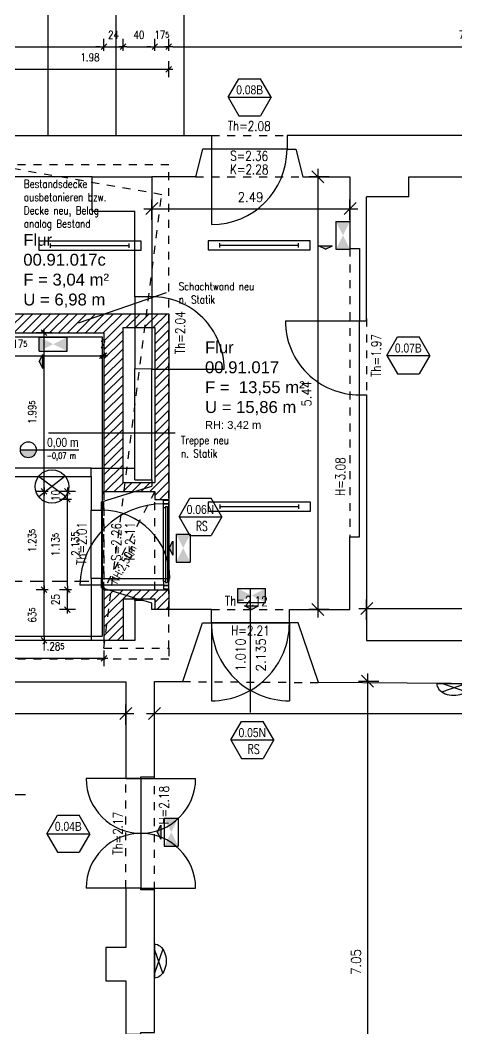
# Model space of a CAD drawing. Header units: metres. Extents: x -7 to 99688, y -10762 to -90.
# Drawn here: x 2.72 to 8.2, y -111.52 to -98.84 of the extents above; entities that cross this region are included whole.
import ezdxf
from ezdxf.enums import TextEntityAlignment as Align

# ---------------------------------------------------------------- set-up
doc = ezdxf.new("R2010")
doc.units = ezdxf.units.M
doc.header["$LTSCALE"] = 0.03
for name, pattern in [('DOT', [0]), ('GESTRICHELT', [9, 6, -3]), ('GESTRICHELT2', [4.5, 3, -1.5])]:
    doc.linetypes.add(name, pattern=pattern)
doc.layers.get('0').update_dxf_attribs({"linetype": 'CONTINUOUS'})
doc.layers.get('Defpoints').update_dxf_attribs({"linetype": 'CONTINUOUS'})
for name, color, linetype in [('A_abriss', 44, '_ABBRUCH'), ('A_bemaßung', 2, 'CONTINUOUS'), ('A_Höhen', 3, 'CONTINUOUS'), ('A_NR_TÜR', 1, 'CONTINUOUS'), ('A_räume', 5, 'CONTINUOUS'), ('A_schraffur', 10, 'CONTINUOUS'), ('A_text', 5, 'CONTINUOUS'), ('A_treppe', 3, 'CONTINUOUS'), ('A_TREPPE_NEU', 3, 'CONTINUOUS'), ('A_Tuer_neu', 1, 'CONTINUOUS'), ('A_Tuernummer_neu', 10, 'CONTINUOUS'), ('A_TXT-TUER', 1, 'CONTINUOUS'), ('A_türen', 9, 'CONTINUOUS'), ('A_verdeckt', 8, 'GESTRICHELT2'), ('A_wände', 6, 'CONTINUOUS'), ('A_WÄNDE_NEU', 6, 'CONTINUOUS'), ('CKMA0002', 2, 'CONTINUOUS'), ('E__LEUCHTEN', 6, 'CONTINUOUS')]:
    doc.layers.add(name, color=color, linetype=linetype)
doc.styles.add('arial-n', font='ARIALN.TTF')
doc.styles.add('BOLDSIMP_FNT', font='TXT.shx', dxfattribs={"width": 0.9, "height": 0.12})
doc.styles.add('NORM', font='simplex.shx', dxfattribs={"width": 0.7, "bigfont": 'bigfont.shx'})
doc.styles.add('PITSIMP8', font='PITSIMP8.SHX')
doc.styles.add('SIMPLEX', font='simplex.shx', dxfattribs={"width": 0.8, "height": 0.1})
doc.styles.get("Standard").update_dxf_attribs({"font": 'txt', "height": 1})
doc.linetypes.add('_ABBRUCH', pattern='A,25,[101,cadkon.shx,S=3.5,R=0,X=0,Y=0],25', length=50)
doc.dimstyles.get("Standard").update_dxf_attribs({"dimtxt": 0.1, "dimasz": 0.05, "dimexe": 0.1, "dimexo": 0, "dimgap": 0.1, "dimtad": 1, "dimdec": 4, "dimrnd": 0.0025, "dimzin": 0, "dimdsep": 46, "dimtxsty": 'SIMPLEX', "dimblk": 'DIMCROSS', "dimblk1": 'DIMCROSS', "dimblk2": 'DIMCROSS', "dimsah": 1, "dimcen": 2.5, "dimdle": 0.025, "dimclrd": 1, "dimclre": 1, "dimclrt": 6, "dimadec": 0, "dimazin": 0, "dimtfac": 1, "dimtdec": 4, "dimtix": 1, "dimtmove": 2, "dimatfit": 3, "dimfxl": 1, "dimtvp": 1, "dimtolj": 1, "dimtzin": 0, "dimarcsym": 0})

# ---------------------------------------------------------------- blocks, each defined once
blk = doc.blocks.new('SLASH1')
at = {"layer": 'A_bemaßung', "color": 2, "linetype": 'Continuous'}
for p, q in [((0.07663, 0.07663), (-0.07319, -0.07319)), ((0, -0.14068), (0, 0.11466))]:
    blk.add_line(p, q, dxfattribs=at)
blk = doc.blocks.new('DIMCROSS')
at = {"color": 0, "linetype": 'ByBlock'}
blk.add_line((-1, 0), (1, 0), dxfattribs=at)
at = {"linetype": 'ByBlock'}
blk.add_line((-0.707107, -0.707107), (0.707107, 0.707107), dxfattribs=at)
blk = doc.blocks.new('*D37')
at = {"layer": 'CKMA0002', "color": 1, "lineweight": -2}
for p, q in [((-3.882, -100.809), (-4.082, -100.809)), ((-3.982, -102.479), (-3.982, -100.859))]:
    blk.add_line(p, q, dxfattribs=at)
at = {"layer": 'Defpoints', "color": 0}
for p in [(-3.982, -100.809), (2.982, -100.809), (0.407, -102.529)]:
    blk.add_point(p, dxfattribs=at)
at = {"layer": 'CKMA0002', "color": 1, "lineweight": -2, "xscale": 0.05, "yscale": 0.05, "zscale": 0.05}
for p, rotation in [((-3.982, -100.809), 90), ((-3.982, -102.529), 270)]:
    blk.add_blockref('DIMCROSS', p, dxfattribs=dict(at, rotation=rotation))
at = {"layer": 'CKMA0002', "color": 3, "insert": (-4.132, -101.669), "char_height": 0.1, "attachment_point": 5, "rotation": 90, "style": 'SIMPLEX'}
blk.add_mtext('\\A1;1.72{\\A1\\H0.7x\\S;}', dxfattribs=at)
blk = doc.blocks.new('*D41')
at = {"layer": 'CKMA0002', "color": 1, "lineweight": -2}
for p, q in [((4.582, -99.556), (4.582, -99.356)), ((2.652, -99.456), (4.532, -99.456))]:
    blk.add_line(p, q, dxfattribs=at)
at = {"layer": 'Defpoints', "color": 0}
for p in [(4.582, -99.456), (2.602, -101.467), (4.582, -102.49)]:
    blk.add_point(p, dxfattribs=at)
at = {"layer": 'CKMA0002', "color": 1, "lineweight": -2, "xscale": 0.05, "yscale": 0.05, "zscale": 0.05, "rotation": 180}
blk.add_blockref('DIMCROSS', (2.602, -99.456), dxfattribs=at)
at = {"layer": 'CKMA0002', "color": 1, "lineweight": -2, "xscale": 0.05, "yscale": 0.05, "zscale": 0.05}
blk.add_blockref('DIMCROSS', (4.582, -99.456), dxfattribs=at)
at = {"layer": 'CKMA0002', "color": 3, "insert": (3.592, -99.306), "char_height": 0.1, "attachment_point": 5, "style": 'SIMPLEX'}
blk.add_mtext('\\A1;1.98{\\A1\\H0.7x\\S;}', dxfattribs=at)
blk = doc.blocks.new('*D44')
at = {"layer": 'CKMA0002', "color": 1, "lineweight": -2}
for p, q in [((-0.938, -99.273), (-0.938, -99.073)), ((3.767, -99.223), (3.767, -99.073)), ((-0.888, -99.173), (3.717, -99.173))]:
    blk.add_line(p, q, dxfattribs=at)
at = {"layer": 'Defpoints', "color": 0}
for p in [(3.767, -99.173), (3.767, -103.82), (-0.938, -103.87)]:
    blk.add_point(p, dxfattribs=at)
at = {"layer": 'CKMA0002', "color": 1, "lineweight": -2, "xscale": 0.05, "yscale": 0.05, "zscale": 0.05, "rotation": 180}
blk.add_blockref('DIMCROSS', (-0.938, -99.173), dxfattribs=at)
at = {"layer": 'CKMA0002', "color": 1, "lineweight": -2, "xscale": 0.05, "yscale": 0.05, "zscale": 0.05}
blk.add_blockref('DIMCROSS', (3.767, -99.173), dxfattribs=at)
at = {"layer": 'CKMA0002', "color": 3, "insert": (1.415, -99.023), "char_height": 0.1, "attachment_point": 5, "style": 'SIMPLEX'}
blk.add_mtext('\\A1;4.70{\\A1\\H0.7x\\S5;}', dxfattribs=at)
blk = doc.blocks.new('*D45')
at = {"layer": 'CKMA0002', "color": 1, "lineweight": -2}
for p, q in [((4.007, -99.223), (4.007, -99.073)), ((3.717, -99.173), (3.667, -99.173)), ((3.767, -99.173), (4.007, -99.173)), ((4.057, -99.173), (4.107, -99.173))]:
    blk.add_line(p, q, dxfattribs=at)
at = {"layer": 'Defpoints', "color": 0}
for p in [(4.007, -99.173), (4.007, -103.677), (3.767, -103.82)]:
    blk.add_point(p, dxfattribs=at)
at = {"layer": 'CKMA0002', "color": 1, "lineweight": -2, "xscale": 0.05, "yscale": 0.05, "zscale": 0.05}
blk.add_blockref('DIMCROSS', (3.767, -99.173), dxfattribs=at)
at = {"layer": 'CKMA0002', "color": 1, "lineweight": -2, "xscale": 0.05, "yscale": 0.05, "zscale": 0.05, "rotation": 180}
blk.add_blockref('DIMCROSS', (4.007, -99.173), dxfattribs=at)
at = {"layer": 'CKMA0002', "color": 3, "insert": (3.887, -99.023), "char_height": 0.1, "attachment_point": 5, "style": 'SIMPLEX'}
blk.add_mtext('\\A1;24{\\A1\\H0.7x\\S;}', dxfattribs=at)
blk = doc.blocks.new('*D46')
at = {"layer": 'CKMA0002', "color": 1, "lineweight": -2}
for p, q in [((4.407, -99.223), (4.407, -99.073)), ((4.057, -99.173), (4.357, -99.173))]:
    blk.add_line(p, q, dxfattribs=at)
at = {"layer": 'Defpoints', "color": 0}
for p in [(4.407, -99.173), (4.007, -103.677), (4.407, -103.625)]:
    blk.add_point(p, dxfattribs=at)
at = {"layer": 'CKMA0002', "color": 1, "lineweight": -2, "xscale": 0.05, "yscale": 0.05, "zscale": 0.05, "rotation": 180}
blk.add_blockref('DIMCROSS', (4.007, -99.173), dxfattribs=at)
at = {"layer": 'CKMA0002', "color": 1, "lineweight": -2, "xscale": 0.05, "yscale": 0.05, "zscale": 0.05}
blk.add_blockref('DIMCROSS', (4.407, -99.173), dxfattribs=at)
at = {"layer": 'CKMA0002', "color": 3, "insert": (4.207, -99.023), "char_height": 0.1, "attachment_point": 5, "style": 'SIMPLEX'}
blk.add_mtext('\\A1;40{\\A1\\H0.7x\\S;}', dxfattribs=at)
blk = doc.blocks.new('*D47')
at = {"layer": 'CKMA0002', "color": 1, "lineweight": -2}
for p, q in [((4.582, -99.223), (4.582, -99.073)), ((4.357, -99.173), (4.307, -99.173)), ((4.407, -99.173), (4.582, -99.173)), ((4.632, -99.173), (4.682, -99.173))]:
    blk.add_line(p, q, dxfattribs=at)
at = {"layer": 'Defpoints', "color": 0}
for p in [(4.582, -99.173), (4.407, -103.625), (4.582, -103.625)]:
    blk.add_point(p, dxfattribs=at)
at = {"layer": 'CKMA0002', "color": 1, "lineweight": -2, "xscale": 0.05, "yscale": 0.05, "zscale": 0.05}
blk.add_blockref('DIMCROSS', (4.407, -99.173), dxfattribs=at)
at = {"layer": 'CKMA0002', "color": 1, "lineweight": -2, "xscale": 0.05, "yscale": 0.05, "zscale": 0.05, "rotation": 180}
blk.add_blockref('DIMCROSS', (4.582, -99.173), dxfattribs=at)
at = {"layer": 'CKMA0002', "color": 3, "insert": (4.495, -99.023), "char_height": 0.1, "attachment_point": 5, "style": 'SIMPLEX'}
blk.add_mtext('\\A1;17{\\A1\\H0.7x\\S5;}', dxfattribs=at)
blk = doc.blocks.new('*D48')
at = {"layer": 'CKMA0002', "color": 1, "lineweight": -2}
for p, q in [((12.157, -99.273), (12.157, -99.073)), ((4.632, -99.173), (12.107, -99.173))]:
    blk.add_line(p, q, dxfattribs=at)
at = {"layer": 'Defpoints', "color": 0}
for p in [(12.157, -99.173), (12.157, -100.687), (4.582, -103.625)]:
    blk.add_point(p, dxfattribs=at)
at = {"layer": 'CKMA0002', "color": 1, "lineweight": -2, "xscale": 0.05, "yscale": 0.05, "zscale": 0.05, "rotation": 180}
blk.add_blockref('DIMCROSS', (4.582, -99.173), dxfattribs=at)
at = {"layer": 'CKMA0002', "color": 1, "lineweight": -2, "xscale": 0.05, "yscale": 0.05, "zscale": 0.05}
blk.add_blockref('DIMCROSS', (12.157, -99.173), dxfattribs=at)
at = {"layer": 'CKMA0002', "color": 3, "insert": (8.37, -99.023), "char_height": 0.1, "attachment_point": 5, "style": 'SIMPLEX'}
blk.add_mtext('\\A1;7.57{\\A1\\H0.7x\\S5;}', dxfattribs=at)
blk = doc.blocks.new('*D49')
at = {"layer": 'CKMA0002', "color": 1, "lineweight": -2}
for p, q in [((3.066, -105.999), (2.916, -105.999)), ((3.016, -106.586), (3.016, -106.049)), ((3.116, -106.636), (2.916, -106.636))]:
    blk.add_line(p, q, dxfattribs=at)
at = {"layer": 'Defpoints', "color": 0}
for p in [(3.016, -105.999), (4.458, -105.999), (4.508, -106.636)]:
    blk.add_point(p, dxfattribs=at)
at = {"layer": 'CKMA0002', "color": 1, "lineweight": -2, "xscale": 0.05, "yscale": 0.05, "zscale": 0.05}
for p, rotation in [((3.016, -105.999), 90), ((3.016, -106.636), 270)]:
    blk.add_blockref('DIMCROSS', p, dxfattribs=dict(at, rotation=rotation))
at = {"layer": 'CKMA0002', "color": 3, "insert": (2.866, -106.318), "char_height": 0.1, "attachment_point": 5, "rotation": 90, "style": 'SIMPLEX'}
blk.add_mtext('\\A1;63{\\A1\\H0.7x\\S5;}', dxfattribs=at)
blk = doc.blocks.new('*D50')
at = {"layer": 'CKMA0002', "color": 1, "lineweight": -2}
for p, q in [((3.066, -104.764), (2.916, -104.764)), ((3.016, -105.949), (3.016, -104.814))]:
    blk.add_line(p, q, dxfattribs=at)
at = {"layer": 'Defpoints', "color": 0}
for p in [(3.016, -104.764), (3.897, -104.764), (4.458, -105.999)]:
    blk.add_point(p, dxfattribs=at)
at = {"layer": 'CKMA0002', "color": 1, "lineweight": -2, "xscale": 0.05, "yscale": 0.05, "zscale": 0.05}
for p, rotation in [((3.016, -104.764), 90), ((3.016, -105.999), 270)]:
    blk.add_blockref('DIMCROSS', p, dxfattribs=dict(at, rotation=rotation))
at = {"layer": 'CKMA0002', "color": 3, "insert": (2.866, -105.382), "char_height": 0.1, "attachment_point": 5, "rotation": 90, "style": 'SIMPLEX'}
blk.add_mtext('\\A1;1.23{\\A1\\H0.7x\\S5;}', dxfattribs=at)
blk = doc.blocks.new('*D51')
at = {"layer": 'CKMA0002', "color": 1, "lineweight": -2}
for p, q in [((3.116, -102.769), (2.916, -102.769)), ((3.016, -104.714), (3.016, -102.819))]:
    blk.add_line(p, q, dxfattribs=at)
at = {"layer": 'Defpoints', "color": 0}
for p in [(3.016, -102.769), (3.647, -102.769), (3.897, -104.764)]:
    blk.add_point(p, dxfattribs=at)
at = {"layer": 'CKMA0002', "color": 1, "lineweight": -2, "xscale": 0.05, "yscale": 0.05, "zscale": 0.05}
for p, rotation in [((3.016, -102.769), 90), ((3.016, -104.764), 270)]:
    blk.add_blockref('DIMCROSS', p, dxfattribs=dict(at, rotation=rotation))
at = {"layer": 'CKMA0002', "color": 3, "insert": (2.866, -103.767), "char_height": 0.1, "attachment_point": 5, "rotation": 90, "style": 'SIMPLEX'}
blk.add_mtext('\\A1;1.99{\\A1\\H0.7x\\S5;}', dxfattribs=at)
blk = doc.blocks.new('*D52')
at = {"layer": 'CKMA0002', "color": 1, "lineweight": -2}
for p, q in [((3.359, -105.999), (3.209, -105.999)), ((3.309, -106.249), (3.309, -105.999)), ((3.409, -106.249), (3.209, -106.249)), ((3.309, -106.249), (3.309, -106.249)), ((3.309, -106.249), (3.309, -106.249))]:
    blk.add_line(p, q, dxfattribs=at)
at = {"layer": 'Defpoints', "color": 0}
for p in [(3.309, -105.999), (4.654, -105.999), (4.704, -106.249)]:
    blk.add_point(p, dxfattribs=at)
at = {"layer": 'CKMA0002', "color": 1, "lineweight": -2, "xscale": 0.05, "yscale": 0.05, "zscale": 0.05}
for p, rotation in [((3.309, -105.999), 270), ((3.309, -106.249), 90)]:
    blk.add_blockref('DIMCROSS', p, dxfattribs=dict(at, rotation=rotation))
at = {"layer": 'CKMA0002', "color": 3, "insert": (3.159, -106.124), "char_height": 0.1, "attachment_point": 5, "rotation": 90, "style": 'SIMPLEX'}
blk.add_mtext('\\A1;25{\\A1\\H0.7x\\S;}', dxfattribs=at)
blk = doc.blocks.new('*D53')
at = {"layer": 'CKMA0002', "color": 1, "lineweight": -2}
for p, q in [((3.359, -104.864), (3.209, -104.864)), ((3.309, -105.949), (3.309, -104.914))]:
    blk.add_line(p, q, dxfattribs=at)
at = {"layer": 'Defpoints', "color": 0}
for p in [(3.309, -104.864), (4.654, -104.864), (4.654, -105.999)]:
    blk.add_point(p, dxfattribs=at)
at = {"layer": 'CKMA0002', "color": 1, "lineweight": -2, "xscale": 0.05, "yscale": 0.05, "zscale": 0.05}
for p, rotation in [((3.309, -104.864), 90), ((3.309, -105.999), 270)]:
    blk.add_blockref('DIMCROSS', p, dxfattribs=dict(at, rotation=rotation))
at = {"layer": 'CKMA0002', "color": 3, "insert": (3.159, -105.432), "char_height": 0.1, "attachment_point": 5, "rotation": 90, "style": 'SIMPLEX'}
blk.add_mtext('\\A1;1.13{\\A1\\H0.7x\\S5;}', dxfattribs=at)
blk = doc.blocks.new('*D54')
at = {"layer": 'CKMA0002', "color": 1, "lineweight": -2}
for p, q in [((3.409, -104.764), (3.209, -104.764)), ((3.309, -104.864), (3.309, -104.764)), ((3.309, -104.864), (3.309, -104.864)), ((3.309, -104.864), (3.309, -104.864))]:
    blk.add_line(p, q, dxfattribs=at)
at = {"layer": 'Defpoints', "color": 0}
for p in [(3.309, -104.764), (3.959, -104.764), (4.654, -104.864)]:
    blk.add_point(p, dxfattribs=at)
at = {"layer": 'CKMA0002', "color": 1, "lineweight": -2, "xscale": 0.05, "yscale": 0.05, "zscale": 0.05}
for p, rotation in [((3.309, -104.764), 270), ((3.309, -104.864), 90)]:
    blk.add_blockref('DIMCROSS', p, dxfattribs=dict(at, rotation=rotation))
at = {"layer": 'CKMA0002', "color": 3, "insert": (3.159, -104.814), "char_height": 0.1, "attachment_point": 5, "rotation": 90, "style": 'SIMPLEX'}
blk.add_mtext('\\A1;10{\\A1\\H0.7x\\S;}', dxfattribs=at)
blk = doc.blocks.new('Tür-Nr')
at = {"layer": 'A_NR_TÜR'}
for p, q in [((-0.057, -108.865), (0.077, -108.632)), ((0.077, -108.632), (0.347, -108.632)), ((0.481, -108.865), (0.347, -108.632)), ((-0.057, -108.865), (0.481, -108.865)), ((-0.057, -108.865), (0.077, -109.098)), ((0.481, -108.865), (0.347, -109.098)), ((0.077, -109.098), (0.347, -109.098))]:
    blk.add_line(p, q, dxfattribs=at)
at = {"layer": 'A_TXT-TUER', "style": 'arial-n', "flags": 4}
blk.add_attdef('TÜR-NR.', text='', height=0.113, dxfattribs=at).set_placement((0.211, -108.772), align=Align.MIDDLE_CENTER)
at = {"layer": 'A_TXT-TUER', "style": 'NORM', "width": 0.7}
for tag, flags, p in [('BRANDSCHUTZ', 4, (0.229, -108.981)), ('DIN', 5, (0.214, -109.198)), ('ABMESSUNG', 5, (0.214, -109.333)), ('MATERIAL', 5, (0.214, -109.467)), ('WANDART', 5, (0.214, -109.601)), ('ZARGE', 5, (0.214, -109.736)), ('SCHLOSS', 5, (0.214, -109.87)), ('BESCHLÄGE', 5, (0.214, -110.005)), ('SONSTIGES', 5, (0.214, -110.139))]:
    blk.add_attdef(tag, text='', height=0.0784, dxfattribs=dict(at, flags=flags)).set_placement(p, align=Align.MIDDLE_CENTER)
blk = doc.blocks.new('Höhenquote')
at = {"layer": 'A_Höhen'}
blk.add_hatch(color=1, dxfattribs=at).paths.add_polyline_path([(-3.858, -99.325, 1), (-3.658, -99.325)])
at = {"layer": 'A_Höhen', "color": 1}
blk.add_line((-3.858, -99.325), (-3.124, -99.325), dxfattribs=at)
blk.add_circle((-3.758, -99.325), 0.1, dxfattribs=at)
at = {"layer": 'A_Höhen', "color": 1, "style": 'arial-n', "flags": 4}
blk.add_attdef('OKF', text='', height=0.113, dxfattribs=at).set_placement((-3.415, -99.232), align=Align.MIDDLE_CENTER)
at = {"layer": 'A_Höhen', "color": 1, "style": 'NORM', "width": 0.7, "flags": 4}
blk.add_attdef('OKR', text='', height=0.0784, dxfattribs=at).set_placement((-3.405, -99.399), align=Align.MIDDLE_CENTER)
blk = doc.blocks.new('*D182')
at = {"layer": 'A_Tuer_neu', "color": 1, "lineweight": -2}
for p, q in [((3.767, -106.762), (3.767, -106.962)), ((2.532, -106.862), (3.717, -106.862))]:
    blk.add_line(p, q, dxfattribs=at)
at = {"layer": 'Defpoints', "color": 0}
for p in [(2.482, -104.502), (3.767, -105.654), (3.767, -106.862)]:
    blk.add_point(p, dxfattribs=at)
at = {"layer": 'A_Tuer_neu', "color": 1, "lineweight": -2, "xscale": 0.05, "yscale": 0.05, "zscale": 0.05, "rotation": 180}
blk.add_blockref('DIMCROSS', (2.482, -106.862), dxfattribs=at)
at = {"layer": 'A_Tuer_neu', "color": 1, "lineweight": -2, "xscale": 0.05, "yscale": 0.05, "zscale": 0.05}
blk.add_blockref('DIMCROSS', (3.767, -106.862), dxfattribs=at)
at = {"layer": 'A_Tuer_neu', "color": 3, "insert": (3.125, -106.712), "char_height": 0.1, "attachment_point": 5, "style": 'SIMPLEX'}
blk.add_mtext('\\A1;1.28{\\A1\\H0.7x\\S5;}', dxfattribs=at)
blk = doc.blocks.new('*D194')
at = {"layer": 'A_Tuer_neu', "color": 1, "lineweight": -2}
for p, q in [((1.622, -103.058), (3.697, -103.058)), ((3.747, -103.008), (3.747, -103.158))]:
    blk.add_line(p, q, dxfattribs=at)
at = {"layer": 'Defpoints', "color": 0}
for p in [(1.572, -102.964), (3.747, -102.964), (3.747, -103.058)]:
    blk.add_point(p, dxfattribs=at)
at = {"layer": 'A_Tuer_neu', "color": 1, "lineweight": -2, "xscale": 0.05, "yscale": 0.05, "zscale": 0.05, "rotation": 180}
blk.add_blockref('DIMCROSS', (1.572, -103.058), dxfattribs=at)
at = {"layer": 'A_Tuer_neu', "color": 1, "lineweight": -2, "xscale": 0.05, "yscale": 0.05, "zscale": 0.05}
blk.add_blockref('DIMCROSS', (3.747, -103.058), dxfattribs=at)
at = {"layer": 'A_Tuer_neu', "color": 3, "insert": (2.66, -102.908), "char_height": 0.1, "attachment_point": 5, "style": 'SIMPLEX'}
blk.add_mtext('\\A1;2.17{\\A1\\H0.7x\\S5;}', dxfattribs=at)
blk = doc.blocks.new('*D195')
at = {"layer": 'A_Tuer_neu', "color": 1, "lineweight": -2}
for p, q in [((3.767, -102.958), (3.767, -103.158)), ((3.747, -103.058), (3.747, -103.058)), ((3.747, -103.058), (3.747, -103.058)), ((3.747, -103.058), (3.767, -103.058))]:
    blk.add_line(p, q, dxfattribs=at)
at = {"layer": 'Defpoints', "color": 0}
for p in [(3.747, -102.964), (3.767, -102.958), (3.767, -103.058)]:
    blk.add_point(p, dxfattribs=at)
at = {"layer": 'A_Tuer_neu', "color": 1, "lineweight": -2, "xscale": 0.05, "yscale": 0.05, "zscale": 0.05}
blk.add_blockref('DIMCROSS', (3.747, -103.058), dxfattribs=at)
at = {"layer": 'A_Tuer_neu', "color": 1, "lineweight": -2, "xscale": 0.05, "yscale": 0.05, "zscale": 0.05, "rotation": 180}
blk.add_blockref('DIMCROSS', (3.767, -103.058), dxfattribs=at)
at = {"layer": 'A_Tuer_neu', "color": 3, "insert": (3.757, -102.908), "char_height": 0.1, "attachment_point": 5, "style": 'SIMPLEX'}
blk.add_mtext('\\A1;2{\\A1\\H0.7x\\S;}', dxfattribs=at)
blk = doc.blocks.new('PR')
at = {"color": 3}
for p, q in [((-134.8, -57.7), (-134.8, 67.3)), ((-134.8, 67.3), (115.2, 67.3)), ((115.2, -57.7), (115.2, 67.3)), ((-134.8, -57.7), (115.2, -57.7)), ((84, -214), (84, -89)), ((115.2, -151.5), (84, -89)), ((115.2, -151.5), (84, -214))]:
    blk.add_line(p, q, dxfattribs=at)
for points in [[(-134.8, 67.3), (-134.8, -57.7), (115.2, -57.7), (115.2, 67.3)], [(84, -89), (84, -214), (115.2, -151.5)]]:
    blk.add_solid(points, dxfattribs=at)
blk = doc.blocks.new('PU1')
at = {"color": 3}
for p, q in [((-118.6, -55.3), (-118.6, 69.7)), ((-118.6, 69.7), (131.4, 69.7)), ((131.4, -55.3), (131.4, 69.7)), ((-118.6, -55.3), (131.4, -55.3)), ((-56.1, -86.6), (68.9, -86.6)), ((6.4, -117.8), (-56.1, -86.6)), ((6.4, -117.8), (68.9, -86.6))]:
    blk.add_line(p, q, dxfattribs=at)
for points in [[(-118.6, 69.7), (-118.6, -55.3), (131.4, -55.3), (131.4, 69.7)], [(68.9, -86.6), (-56.1, -86.6), (6.4, -117.8)]]:
    blk.add_solid(points, dxfattribs=at)
blk = doc.blocks.new('2DEL_457')
for p, q in [((-0.3844, -0.2363), (-0.3844, 0.2363)), ((0.3844, -0.2363), (0.3844, 0.2363)), ((-0.3844, 0), (0.3844, 0))]:
    blk.add_line(p, q)
blk.add_lwpolyline([(-0.5, -0.5), (0.5, -0.5), (0.5, 0.5), (-0.5, 0.5)], close=True)
at = {"style": 'PITSIMP8', "flags": 9}
for tag, p in [('RAUM/GRUPPE', (-0.0298, 0.1593)), ('BEZEICHNUNG', (-0.0298, 0.1793)), ('POS.NR.G-LV', (-0.0298, 0.1393)), ('FABRIKAT', (-0.0298, 0.1193)), ('TYP', (-0.0298, 0.0993)), ('VOLUMENSTROM', (-0.0298, 0.0393)), ('DRUCK/-STUFE', (-0.0298, 0.0193)), ('ANSCHLUSS', (-0.0298, -0.0007)), ('KENNUNG', (-0.0298, 0.0793)), ('LEISTUNG', (-0.0298, 0.0593)), ('TEMPERATUR', (-0.0298, -0.0607)), ('SCHUTZART', (-0.0298, -0.1007)), ('DREHZAHL', (-0.0298, -0.0807)), ('GROESSE', (-0.0298, -0.0207)), ('DN', (-0.0298, -0.0407)), ('SPANNUNG/FREQUENZ', (-0.0298, -0.1207)), ('GEWICHT', (-0.0298, -0.1407)), ('FREI', (-0.0298, -0.1607)), ('FREI', (-0.0298, -0.1807)), ('FREI', (-0.0298, -0.2007))]:
    blk.add_attdef(tag, text='', height=0.01, dxfattribs=at).set_placement(p, align=Align.MIDDLE)
blk = doc.blocks.new('PL')
at = {"color": 3}
for p, q in [((-119.5, -66.1), (-119.5, 58.9)), ((-119.5, 58.9), (130.5, 58.9)), ((130.5, -66.1), (130.5, 58.9)), ((-119.5, -66.1), (130.5, -66.1)), ((-119.5, -159.8), (-88.2, -97.3)), ((-119.5, -159.8), (-88.2, -222.3)), ((-88.2, -222.3), (-88.2, -97.3))]:
    blk.add_line(p, q, dxfattribs=at)
for points in [[(-119.5, 58.9), (-119.5, -66.1), (130.5, -66.1), (130.5, 58.9)], [(-88.2, -97.3), (-88.2, -222.3), (-119.5, -159.8)]]:
    blk.add_solid(points, dxfattribs=at)
blk = doc.blocks.new('Wandleuchte')
at = {"layer": 'E__LEUCHTEN', "color": 6}
for p, q in [((-77.9, 85), (-59.9, 91)), ((-59.9, 91), (-41, 95.5)), ((-41, 95.5), (-21.3, 98.1)), ((-21.3, 98.1), (-1.4, 99)), ((-1.4, 99), (18.6, 98.1)), ((18.6, 98.1), (38.2, 95.5)), ((38.2, 95.5), (57.2, 91)), ((57.2, 91), (75.1, 85)), ((-154.4, -6), (-153, 7.7)), ((-153, 7.7), (-149.1, 21.2)), ((-149.1, 21.2), (-142.7, 34.2)), ((-142.7, 34.2), (-133.9, 46.5)), ((-133.9, 46.5), (-122.7, 57.9)), ((-122.7, 57.9), (-109.5, 68.3)), ((-109.5, 68.3), (-94.5, 77.3)), ((-109.5, 68.3), (106.8, -6)), ((106.8, 68.3), (-109.5, -6)), ((-94.5, 77.3), (-77.9, 85)), ((75.1, 85), (91.8, 77.3)), ((91.8, 77.3), (106.8, 68.3)), ((106.8, 68.3), (120, 57.9)), ((120, 57.9), (131.1, 46.5)), ((131.1, 46.5), (140, 34.2)), ((140, 34.2), (146.4, 21.2)), ((146.4, 21.2), (150.3, 7.7)), ((150.3, 7.7), (151.6, -6)), ((-154.4, -6), (151.6, -6))]:
    blk.add_line(p, q, dxfattribs=at)
blk = doc.blocks.new('I539')
for p, q in [((-1.2, -0.9), (1.2, 0.9)), ((-1.2, 0.9), (1.2, -0.9))]:
    blk.add_line(p, q)
blk.add_circle((0, 0), 1.5)

msp = doc.modelspace()

# ---------------------------------------------------------------- hatches: boundary and pattern name
at = {"layer": 'A_schraffur'}
h = msp.add_hatch(dxfattribs=at)
h.set_pattern_fill('ANSI31', color=256, scale=0.025, style=0)
h.paths.add_polyline_path([(4.15725, -102.52948), (2.60226, -102.52948), (2.60226, -102.76949), (3.76726, -102.76949), (3.76726, -103.07427), (4.00726, -103.07427), (4.00726, -102.70448), (4.15725, -102.70448)])
h.paths.add_polyline_path([(4.36726, -102.52948), (4.15725, -102.52948), (4.15725, -102.70448), (4.36726, -102.70448)])
h.paths.add_polyline_path([(4.58226, -102.52948), (4.36726, -102.52948), (4.36726, -102.70448), (4.40726, -102.70448), (4.40726, -103.07427), (4.58226, -103.07427)])
h.paths.add_polyline_path([(4.58226, -103.07427), (4.40726, -103.07427), (4.40726, -103.22598), (4.58226, -103.22598)])
h.paths.add_polyline_path([(4.58226, -103.22598), (4.40726, -103.22598), (4.40726, -103.79715), (4.58226, -103.79715)])
h.paths.add_polyline_path([(4.58226, -103.79715), (4.40726, -103.79715), (4.40726, -104.86449), (4.58226, -104.86449)])
h.paths.add_polyline_path([(4.00726, -103.07427), (3.76726, -103.07427), (3.76726, -103.79715), (4.00726, -103.79715)])
h.paths.add_polyline_path([(4.00726, -103.79715), (3.76726, -103.79715), (3.76726, -104.46948), (4.00726, -104.46948)])
h.paths.add_polyline_path([(4.00726, -104.46948), (3.76726, -104.46948), (3.76726, -104.76449), (4.00726, -104.76449)])
h = msp.add_hatch(dxfattribs=at)
h.set_pattern_fill('ANSI31', color=256, scale=0.025, style=0)
h.paths.add_polyline_path([(4.36726, -104.69946), (4.36726, -104.64949), (4.00726, -104.64949), (4.00726, -104.76449), (4.1572, -104.76449)])
h.paths.add_polyline_path([(4.36726, -104.69946), (4.1572, -104.76449), (4.36726, -104.76449)], flags=16)
h.paths.add_polyline_path([(4.40726, -104.64949), (4.36726, -104.64949), (4.36726, -104.69946), (4.36726, -104.76449), (4.40726, -104.76449)])
h = msp.add_hatch(dxfattribs=at)
h.set_pattern_fill('ANSI31', color=256, scale=0.025, style=0)
h.paths.add_polyline_path([(3.76726, -106.10999), (3.76726, -106.63646), (3.97096, -106.63646)], flags=16)
h.paths.add_polyline_path([(4.00726, -106.11449), (4.15727, -106.11449), (4.15727, -106.10449), (3.81806, -105.99949), (3.76726, -105.99949), (3.76726, -106.10999), (3.97096, -106.63646), (4.00726, -106.63646)])
h.paths.add_polyline_path([(4.36726, -105.99949), (3.81806, -105.99949), (4.15727, -106.10449), (4.1896, -106.11449), (4.36726, -106.11449)])
h.paths.add_polyline_path([(4.58226, -105.99949), (4.36726, -105.99949), (4.36726, -106.11449), (4.40726, -106.11449), (4.40726, -106.24949), (4.58226, -106.24949)])

# ---------------------------------------------------------------- linework, layer by layer
at = {"layer": 'A_abriss', "ltscale": 0.3}
for p, q in [((3.61827, -101.23847), (3.61825, -100.80948)), ((4.36726, -100.80949), (4.36726, -101.87963)), ((3.61827, -101.23847), (4.15726, -101.23846)), ((4.15724, -102.316), (4.15726, -101.23846)), ((4.36726, -101.87963), (4.36726, -102.31598)), ((4.15724, -102.316), (4.15725, -103.22347)), ((4.36725, -102.31598), (4.15725, -102.31598)), ((4.36725, -102.316), (4.36726, -103.22598)), ((4.36726, -103.22598), (5.27726, -103.22598)), ((3.60726, -104.46948), (-0.18773, -104.46948)), ((3.60726, -104.57647), (3.60726, -104.46948)), ((3.60726, -104.46948), (4.15726, -104.46948)), ((-0.20274, -104.57647), (3.60726, -104.57647)), ((3.60726, -104.57647), (3.60726, -104.99947)), ((4.36726, -104.61949), (4.36726, -104.69946)), ((3.73726, -104.89449), (4.36726, -104.69946)), ((3.60727, -105.85949), (3.60726, -104.99947)), ((3.60726, -104.99947), (3.73727, -104.99949)), ((3.73727, -104.99949), (3.73726, -104.89449)), ((3.73727, -104.99949), (3.73726, -105.85949)), ((3.60727, -105.85949), (3.60726, -106.63646)), ((3.73726, -105.85949), (3.60727, -105.85949)), ((3.73725, -105.97448), (3.73726, -105.85949)), ((3.73726, -105.85949), (4.59727, -105.85947)), ((4.15727, -106.10449), (3.73725, -105.97448)), ((4.15727, -106.13698), (4.15727, -106.10449)), ((4.15727, -106.10449), (4.26227, -106.13698)), ((6.09727, -106.41599), (5.11727, -106.416)), ((6.09727, -106.41599), (6.09728, -107.396))]:
    msp.add_line(p, q, dxfattribs=at)
for centre, radius, start, end in [((4.36726, -103.22598), 0.91, 0, 90.000633), ((3.73726, -105.85949), 0.86001, 0.001332, 89.999337), ((6.09727, -106.41599), 0.98, 180.000579, 270.000582)]:
    msp.add_arc(centre, radius, start, end, dxfattribs=at)
at = {"layer": 'A_bemaßung', "linetype": 'Continuous'}
for p, q in [((6.45726, -106.34949), (6.45726, -100.70947)), ((4.26725, -101.20949), (6.95725, -101.20949)), ((6.96722, -106.23645), (11.50721, -106.23645)), ((7.0807, -114.29914), (7.0807, -107.05161)), ((-0.25824, -107.55648), (4.14176, -107.55648)), ((4.30177, -107.55648), (18.63971, -107.55648))]:
    msp.add_line(p, q, dxfattribs=at)
at = {"layer": 'A_bemaßung'}
msp.add_line((5.60727, -107.54386), (5.60727, -105.98461), dxfattribs=at)
at = {"layer": 'A_Höhen'}
msp.add_line((2.78278, -108.58037), (1.70144, -108.58037), dxfattribs=at)
at = {"layer": 'A_text'}
for p, q in [((4.54969, -102.26718), (3.44469, -102.65039)), ((4.66245, -104.03128), (3.07259, -104.03128))]:
    msp.add_line(p, q, dxfattribs=at)
at = {"layer": 'A_text', "color": 5, "linetype": 'GESTRICHELT'}
msp.add_line((2.27916, -105.89164), (3.60727, -105.89166), dxfattribs=at)
at = {"layer": 'A_treppe', "linetype": 'Continuous'}
for p, q in [((3.06727, -100.28948), (3.06728, -95.06948)), ((3.92227, -100.28948), (3.92227, -95.06947)), ((4.77727, -100.28946), (4.77726, -95.06947))]:
    msp.add_line(p, q, dxfattribs=at)
at = {"layer": 'A_TREPPE_NEU', "color": 10}
for p, q in [((-0.15773, -102.81947), (3.74726, -102.81953)), ((-0.15771, -106.58447), (3.74727, -106.58453))]:
    msp.add_line(p, q, dxfattribs=at)
at = {"layer": 'A_TREPPE_NEU', "color": 10, "linetype": 'Continuous'}
msp.add_line((3.74726, -102.81953), (3.74727, -106.58453), dxfattribs=at)
at = {"layer": 'A_Tuer_neu'}
for p, q in [((4.51726, -105.89449), (4.51726, -104.96949)), ((4.54162, -104.95164), (4.56762, -104.95164)), ((4.54162, -104.95164), (4.54163, -105.90949)), ((4.56762, -104.95164), (4.56763, -105.90949)), ((4.58226, -104.96949), (4.58226, -105.89449)), ((4.54163, -105.90949), (4.56763, -105.90949))]:
    msp.add_line(p, q, dxfattribs=at)
at = {"layer": 'A_Tuer_neu', "color": 10}
for p, q in [((4.51726, -105.943), (3.46273, -105.943)), ((5.11727, -106.41598), (5.11724, -107.39599)), ((5.11727, -106.41598), (6.09727, -106.41601))]:
    msp.add_line(p, q, dxfattribs=at)
at = {"layer": 'A_Tuer_neu'}
for points in [[(4.58226, -104.87449), (4.58226, -104.91949), (4.51726, -104.91949), (4.51726, -104.87449), (4.55626, -104.87449), (4.55626, -104.87449)], [(4.58226, -105.98949), (4.58226, -105.94449), (4.51726, -105.94449), (4.51726, -105.98949), (4.55626, -105.98949), (4.55626, -105.98949)]]:
    msp.add_lwpolyline(points, close=True, dxfattribs=at)
for points in [[(4.54162, -104.96949), (4.51726, -104.96949), (4.51726, -104.91949), (4.58226, -104.91949), (4.58226, -104.96949), (4.56762, -104.96949)], [(4.54163, -105.89449), (4.51726, -105.89449), (4.51726, -105.94449), (4.55626, -105.94449), (4.55626, -105.94449), (4.58226, -105.94449), (4.58226, -105.89449), (4.56763, -105.89449)]]:
    msp.add_lwpolyline(points, dxfattribs=at)
at = {"layer": 'A_Tuer_neu', "color": 10}
for centre, radius, start, end in [((4.51726, -105.97449), 1.055, 90, 178.289424), ((5.11727, -106.41598), 0.98, 269.998249, 359.998252)]:
    msp.add_arc(centre, radius, start, end, dxfattribs=at)
at = {"layer": 'A_türen', "linetype": 'Continuous'}
for p, q in [((6.06725, -100.45949), (5.11725, -100.45947)), ((5.11725, -100.45947), (5.11726, -101.40947)), ((6.04725, -102.61948), (6.97726, -102.61949)), ((6.97727, -103.54948), (6.97726, -102.61949)), ((4.23177, -108.37497), (3.54426, -108.37493)), ((4.23177, -108.37497), (4.91928, -108.37495)), ((4.23177, -108.37497), (4.23178, -109.74995)), ((4.23172, -109.74995), (3.54422, -109.74994)), ((4.23178, -109.74995), (4.91928, -109.74996))]:
    msp.add_line(p, q, dxfattribs=at)
for centre, radius, start, end in [((5.11725, -100.45947), 0.95, 270.0006, 359.998794), ((6.97726, -102.61949), 0.93001, 179.99939, 270.000613), ((4.23177, -108.37497), 0.6875, 179.996666, 269.997502), ((4.23177, -108.37497), 0.6875, 270.000831, 0.001667), ((4.23172, -109.74995), 0.6875, 89.99833, 179.999166), ((4.23178, -109.74995), 0.6875, 359.999167, 90.000003)]:
    msp.add_arc(centre, radius, start, end, dxfattribs=at)
at = {"layer": 'A_verdeckt'}
for p, q in [((5.11727, -100.28947), (6.06726, -100.28947)), ((4.49396, -101.03313), (2.36227, -100.65948)), ((4.91727, -100.80946), (6.26726, -100.80948)), ((3.76726, -106.73646), (4.49396, -101.03313)), ((6.85726, -101.70947), (6.85727, -105.33449)), ((7.06722, -102.58997), (7.06721, -103.51995)), ((3.76726, -105.99949), (3.76726, -104.76449)), ((4.40726, -104.76449), (3.76726, -105.99949)), ((4.40726, -105.99949), (4.40726, -104.86449)), ((4.58226, -105.99949), (4.58226, -104.86449)), ((5.11726, -106.24949), (6.09727, -106.2495)), ((4.58226, -106.73646), (4.58226, -106.87147)), ((4.58226, -106.87147), (-0.43774, -106.87147)), ((4.75653, -107.15424), (6.4623, -107.16686)), ((4.04178, -109.74997), (4.04178, -108.37498)), ((4.40178, -109.77147), (4.40176, -108.35346))]:
    msp.add_line(p, q, dxfattribs=at)
msp.add_lwpolyline([(4.58226, -106.24949), (4.58226, -100.65948), (2.36227, -100.65948), (2.36227, -102.76949), (3.76726, -102.76949), (3.76726, -106.73646), (4.58226, -106.73646)], close=True, dxfattribs=at)
at = {"layer": 'A_wände', "linetype": 'Continuous'}
for p, q in [((1.51726, -100.28947), (5.11727, -100.28947)), ((5.11727, -100.28947), (5.11725, -100.45947)), ((5.00475, -100.45948), (4.91727, -100.80946)), ((5.11725, -100.45947), (5.00475, -100.45948)), ((3.61825, -100.80948), (4.36726, -100.80949)), ((4.91727, -100.80946), (4.36726, -100.80949)), ((7.59721, -101.05947), (7.5972, -100.80949)), ((7.59721, -101.05947), (7.06722, -101.05947)), ((4.36726, -104.61949), (4.36726, -103.22598)), ((4.36726, -104.30463), (4.36726, -104.30463)), ((4.15727, -106.13698), (4.15727, -106.63646)), ((4.26227, -106.13698), (4.15727, -106.13698)), ((4.36726, -106.16948), (4.26227, -106.13698)), ((4.36725, -106.24949), (4.36726, -106.16948)), ((5.11726, -106.24949), (4.36725, -106.24949)), ((5.11727, -106.416), (5.11726, -106.24949)), ((4.75653, -107.15424), (5.00627, -106.416)), ((5.00627, -106.416), (5.11727, -106.416)), ((4.15727, -106.63646), (-0.20273, -106.63646)), ((4.40176, -108.35346), (4.40177, -107.15161)), ((4.40177, -107.15161), (4.75653, -107.15424))]:
    msp.add_line(p, q, dxfattribs=at)
at = {"layer": 'A_wände'}
for p, q in [((4.36726, -103.22598), (4.15726, -103.22347)), ((4.15727, -104.61949), (4.15726, -103.22347)), ((4.15727, -104.61949), (4.36726, -104.61949))]:
    msp.add_line(p, q, dxfattribs=at)
at = {"layer": 'A_wände', "linetype": 'Continuous'}
for points in [[(3.61825, -100.80948), (-0.18775, -100.80948), (-0.18774, -100.90447), (-0.58274, -100.90449), (-0.58276, -100.99197), (-0.74774, -100.99197), (-0.74774, -101.04197), (-0.93773, -101.04198), (-0.93773, -100.30449), (-1.05773, -100.30448), (-1.05773, -93.63949), (1.16227, -93.63949), (1.16227, -93.76947), (1.09227, -93.76947), (1.09228, -93.96948), (1.02728, -93.96949), (1.02727, -94.31949), (-0.35273, -94.31949), (-0.35273, -100.28948), (0.16728, -100.28948), (0.26727, -100.63946)], [(7.5972, -100.80949), (11.4072, -100.80947), (11.40721, -102.12448), (11.79722, -102.12446), (11.7972, -102.21747), (11.95221, -102.21747), (11.9522, -102.28597), (12.15726, -102.28598), (12.15726, -93.63948), (9.90227, -93.63947), (9.90226, -93.76948), (9.97228, -93.76949), (9.97227, -93.96947), (10.03727, -93.96949), (10.03727, -94.31949), (11.47726, -94.3195), (11.47728, -100.28948), (6.06726, -100.28947), (6.06725, -100.45949), (6.17976, -100.45949), (6.26726, -100.80948)], [(6.26726, -100.80948), (6.85726, -100.80947), (6.85726, -101.70947), (6.97725, -101.70946), (6.97726, -102.61949), (7.06721, -102.61948), (7.06722, -101.05947)], [(14.24753, -107.21718), (12.13828, -107.21683), (12.13827, -107.33883), (11.46626, -107.32983), (11.4672, -107.20392), (6.4623, -107.16686), (6.20827, -106.416), (6.09727, -106.41599), (6.09727, -106.2495), (6.85725, -106.24949), (6.85727, -105.33449), (6.97727, -105.33448), (6.97727, -103.54948), (7.0672, -103.54949), (7.06722, -106.63647), (11.40721, -106.63645), (11.40721, -105.56547), (11.79722, -105.56548), (11.7972, -105.47249), (11.95222, -105.47249), (11.95221, -105.40397), (12.15727, -105.40396), (12.15727, -106.66483), (18.6389, -106.66481)], [(-0.15824, -107.15648), (1.37976, -107.15646), (1.37978, -106.91644), (2.58176, -106.91645), (2.58177, -107.15646), (4.04176, -107.15648), (4.04176, -108.37497), (4.23177, -108.37497), (4.23177, -108.35344), (4.40176, -108.35346)], [(4.04176, -111.58696), (4.23178, -111.58695), (4.23176, -111.56546), (4.40176, -111.56546), (4.40178, -109.77147), (4.23177, -109.77146), (4.23178, -109.74995), (4.04178, -109.74995), (4.04176, -110.49647), (3.79177, -110.49646), (3.79177, -110.91647), (4.04178, -110.91647), (4.04176, -111.58696)]]:
    msp.add_lwpolyline(points, dxfattribs=at)
at = {"layer": 'A_WÄNDE_NEU'}
for p, q in [((4.58226, -102.52948), (4.58226, -104.86449)), ((-0.58273, -102.76949), (3.76726, -102.76949)), ((3.76726, -102.76949), (3.76726, -104.76449)), ((4.00726, -104.64949), (4.40726, -104.64949)), ((3.76726, -104.76449), (4.00726, -104.76449)), ((4.00726, -104.76449), (4.40726, -104.76449)), ((4.40726, -104.76449), (4.40726, -104.86449)), ((4.40726, -104.86449), (4.58226, -104.86449)), ((3.76726, -105.99949), (3.76726, -106.63646)), ((3.76726, -105.99949), (4.58226, -105.99949)), ((4.58226, -105.99949), (4.58226, -106.24949)), ((4.00726, -106.11449), (4.00726, -106.63646)), ((4.00726, -106.11449), (4.40726, -106.11449)), ((4.40726, -106.11449), (4.40726, -106.24949))]:
    msp.add_line(p, q, dxfattribs=at)
for points in [[(-0.18774, -102.52949), (2.36227, -102.52948), (2.36227, -101.95605), (2.60226, -101.95605), (2.60226, -102.52948), (4.58226, -102.52948)], [(4.00726, -104.64949), (4.00726, -102.70448), (4.40726, -102.70448), (4.40726, -104.64949)]]:
    msp.add_lwpolyline(points, dxfattribs=at)

# ---------------------------------------------------------------- block references
at = {"layer": 'A_bemaßung', "color": 7, "rotation": 90}
for p in [(6.45726, -100.80947), (6.45726, -106.24949), (7.0807, -107.15161)]:
    msp.add_blockref('SLASH1', p, dxfattribs=at)
at = {"layer": 'A_bemaßung', "color": 7}
for p in [(4.36725, -101.20949), (6.85725, -101.20949), (7.06722, -106.23645), (4.04176, -107.55648), (4.40177, -107.55648)]:
    msp.add_blockref('SLASH1', p, dxfattribs=at)
at = {"layer": 'A_Tuer_neu'}
ref = msp.add_blockref('Höhenquote', (6.57584, -4.91496), dxfattribs=at)
ref.add_attrib('OKF', '0,00 m', dxfattribs={"layer": 'A_Höhen', "color": 1, "height": 0.112896, "style": 'arial-n'}).set_placement((3.25086, -104.14706), align=Align.MIDDLE_CENTER)
ref.add_attrib('OKR', '-0,07 m', dxfattribs={"layer": 'A_Höhen', "color": 1, "height": 0.0784, "style": 'NORM', "width": 0.7}).set_placement((3.23171, -104.31418), align=Align.MIDDLE_CENTER)
at = {"layer": 'A_Tuernummer_neu'}
ref = msp.add_blockref('Tür-Nr', (5.38703, 9.05753), dxfattribs=at)
ref.add_attrib('TÜR-NR.', '0.08B', dxfattribs={"layer": 'A_TXT-TUER', "height": 0.112896, "style": 'arial-n'}).set_placement((5.59839, -99.71482), align=Align.MIDDLE_CENTER)
ref = msp.add_blockref('Tür-Nr', (7.37941, 5.81157), dxfattribs=at)
ref.add_attrib('TÜR-NR.', '0.07B', dxfattribs={"layer": 'A_TXT-TUER', "height": 0.112896, "style": 'arial-n'}).set_placement((7.59076, -102.96077), align=Align.MIDDLE_CENTER)
ref = msp.add_blockref('Tür-Nr', (4.76815, 3.78147), dxfattribs=at)
ref.add_attrib('TÜR-NR.', '0.06N', dxfattribs={"layer": 'A_TXT-TUER', "height": 0.112896, "style": 'arial-n'}).set_placement((4.9795, -104.99087), align=Align.MIDDLE_CENTER)
ref.add_attrib('BRANDSCHUTZ', 'RS', dxfattribs={"layer": 'A_TXT-TUER', "height": 0.12, "style": 'NORM', "width": 0.7}).set_placement((4.99681, -105.19945), align=Align.MIDDLE_CENTER)
ref = msp.add_blockref('Tür-Nr', (5.41963, 0.9763), dxfattribs=at)
ref.add_attrib('TÜR-NR.', '0.05N', dxfattribs={"layer": 'A_TXT-TUER', "height": 0.112896, "style": 'arial-n'}).set_placement((5.63098, -107.79604), align=Align.MIDDLE_CENTER)
ref.add_attrib('BRANDSCHUTZ', 'RS', dxfattribs={"layer": 'A_TXT-TUER', "height": 0.12, "style": 'NORM', "width": 0.7}).set_placement((5.64829, -108.00462), align=Align.MIDDLE_CENTER)
ref = msp.add_blockref('Tür-Nr', (3.10884, -0.2024), dxfattribs=at)
ref.add_attrib('TÜR-NR.', '0.04B', dxfattribs={"layer": 'A_TXT-TUER', "height": 0.112896, "style": 'arial-n'}).set_placement((3.3202, -108.97475), align=Align.MIDDLE_CENTER)
at = {"layer": 'E__LEUCHTEN', "color": 7}
for name, p, xscale, yscale, zscale, rotation in [('PR', (6.76311, -101.55873), 0.001399470505930367, 0.001399470505930367, 0.001399470506, 270), ('I539', (3.11477, -104.70202), 0.1399999999994221, 0.1399999999994179, 0.14, 180.7397457354751)]:
    msp.add_blockref(name, p, dxfattribs=dict(at, xscale=xscale, yscale=yscale, zscale=zscale, rotation=rotation))
at = {"layer": 'E__LEUCHTEN', "color": 5, "xscale": 1.285160624999662, "yscale": 0.1120140000000447, "zscale": 1.285160625}
for p in [(3.59226, -101.6732), (5.71979, -104.95481)]:
    msp.add_blockref('2DEL_457', p, dxfattribs=at)
at = {"layer": 'E__LEUCHTEN'}
for name, p, xscale, yscale, zscale in [('2DEL_457', (5.71769, -101.66948), 1.284514000150011, 0.1119576404798863, 1.284514000149999), ('PU1', (5.61367, -106.08193), 0.001399470505930367, 0.001399470505930367, 0.001399470506)]:
    msp.add_blockref(name, p, dxfattribs=dict(at, xscale=xscale, yscale=yscale, zscale=zscale))
at = {"layer": 'E__LEUCHTEN', "color": 7, "linetype": 'Continuous', "ltscale": 5, "xscale": 0.001399999999999846, "yscale": 0.001400000000003843, "zscale": 0.0014}
msp.add_blockref('PL', (3.12274, -102.90726), dxfattribs=at)
at = {"layer": 'E__LEUCHTEN', "xscale": 0.001399470505930367, "yscale": 0.001399470505930367, "zscale": 0.001399470506, "rotation": 270}
for p in [(4.75308, -105.46724), (4.60273, -109.03798)]:
    msp.add_blockref('PU1', p, dxfattribs=at)
at = {"layer": 'E__LEUCHTEN', "color": 7, "linetype": 'Continuous', "ltscale": 5, "yscale": 0.001400000000003843, "zscale": 0.0014}
for p, xscale, rotation in [((8.1639, -107.1882), -0.001400000000000289, 179.6723066862164), ((4.41013, -110.67036), 0.001400000000003843, 270)]:
    msp.add_blockref('Wandleuchte', p, dxfattribs=dict(at, xscale=xscale, rotation=rotation))

# ---------------------------------------------------------------- texts
at = {"layer": 'A_abriss', "linetype": 'Continuous', "ltscale": 0.3, "style": 'SIMPLEX', "width": 0.8}
for s, p in [('Th=2.04', (4.72448, -102.76847)), ('Th=2.01', (3.48726, -105.41797)), ('S=2.26', (3.92245, -105.39975)), ('K=2.11', (4.09333, -105.3899))]:
    msp.add_text(s, height=0.12, rotation=89.4, dxfattribs=at).set_placement(p, align=Align.MIDDLE_CENTER)
at = {"layer": 'A_abriss', "ltscale": 0.3, "style": 'SIMPLEX', "width": 0.8}
msp.add_text('Th=2.12', height=0.12, rotation=359.4, dxfattribs=at).set_placement((5.55573, -106.14165), align=Align.MIDDLE_CENTER)
at = {"layer": 'A_bemaßung', "color": 7, "linetype": 'DOT', "style": 'BOLDSIMP_FNT', "width": 0.9}
msp.add_text('2.49', height=0.12, dxfattribs=at).set_placement((5.44768, -101.15949), align=Align.BOTTOM_LEFT)
for s, p in [('5.44', (6.40726, -103.69919)), ('1.010', (5.58014, -107.02752)), ('2.135', (5.83433, -107.02752)), ('7.05', (7.03069, -110.84252))]:
    msp.add_text(s, height=0.12, rotation=90, dxfattribs=at).set_placement(p, align=Align.BOTTOM_LEFT)
at = {"layer": 'A_Höhen', "linetype": 'Continuous', "style": 'SIMPLEX', "width": 0.8}
for s, rotation, p in [('Th=2.08', 359.4, (5.59226, -100.16947)), ('S=2.36', 359.4, (5.59228, -100.54508)), ('K=2.28', 359.4, (5.59226, -100.71507)), ('Th=1.97', 89.4, (7.18721, -103.05496)), ('H=3.08', 89.4, (6.73727, -104.57828)), ('H=2.21', 359.4, (5.60727, -106.5126)), ('H=2.18', 89.4, (4.52177, -108.70952)), ('Th=2.17', 89.4, (3.94178, -109.06248))]:
    msp.add_text(s, height=0.12, rotation=rotation, dxfattribs=at).set_placement(p, align=Align.MIDDLE_CENTER)
at = {"layer": 'A_räume', "linetype": 'Continuous', "insert": (5.03707, -102.87782), "char_height": 0.15, "width": 6.6459, "attachment_point": 1}
msp.add_mtext('\\fArial|b0|i0|c0|p34;Flur\\P00.91.017\\PF =  13,55 m²\\PU = 15,86 m\\P\\H0.1;RH: 3,42 m', dxfattribs=at)
at = {"layer": 'A_text', "linetype": 'Continuous', "char_height": 0.1, "attachment_point": 1, "style": 'SIMPLEX'}
for s, insert, width in [('Bestandsdecke ausbetonieren bzw. Decke neu, Belag analog Bestand', (2.7619, -100.84704), 1.1525), ('\\Fsimplex.shx;Schachtwand neu n. Statik', (4.7075, -102.13545), 1.1525325), ('\\Fsimplex.shx;Treppe neu n. Statik', (4.73606, -104.06943), 0.6934278)]:
    msp.add_mtext(s, dxfattribs=dict(at, insert=insert, width=width))
at = {"layer": 'A_text', "linetype": 'Continuous', "insert": (2.75469, -101.52555), "char_height": 0.15, "width": 6.6459, "attachment_point": 1}
msp.add_mtext('\\fArial|b0|i0|c0|p34;Flur\\P00.91.017c\\PF = 3,04 m²\\PU = 6,98 m', dxfattribs=at)
at = {"layer": 'CKMA0002', "color": 3, "linetype": 'Continuous', "style": 'SIMPLEX', "width": 0.8}
for s, rotation, p in [('2.135', 90, (3.35809, -105.5735)), ('NH:2,50m', 62.030343, (3.84393, -105.88796))]:
    msp.add_text(s, height=0.1, rotation=rotation, dxfattribs=at).set_placement(p, align=Align.TOP_LEFT)

# ---------------------------------------------------------------- dimensions: what is measured, and where the dimension line sits
at = {"layer": 'A_Tuer_neu'}
for base, p1, p2, text, override, picture, middle in [((3.74726, -103.05825), (1.57227, -102.96406), (3.74726, -102.96406), '2.17{\\A1\\H0.7x\\S5;}', {"dimexo": 0.044192, "dimrnd": 0.005, "dimse1": 1, "dimclrt": 3}, '*D194', (2.65977, -102.90825)), ((3.76726, -103.05825), (3.74726, -102.96406), (3.76726, -102.95825), '2{\\A1\\H0.7x\\S;}', {"dimrnd": 0.005, "dimse1": 1, "dimclrt": 3}, '*D195', (3.75726, -102.90825)), ((3.76726, -106.86209), (2.48227, -104.5018), (3.76726, -105.65375), '1.28{\\A1\\H0.7x\\S5;}', {"dimexo": 1.108339, "dimrnd": 0.005, "dimse1": 1, "dimclrt": 3}, '*D182', (3.12477, -106.71209))]:
    dim = msp.add_linear_dim(base=base, p1=p1, p2=p2, text=text, dimstyle='Standard', override=override, dxfattribs=at)
    dim.commit()
    dim.dimension.update_dxf_attribs({"geometry": picture, "text_midpoint": middle})
at = {"layer": 'CKMA0002'}
for base, p1, p2, text, override, picture, middle in [((3.76726, -99.17254), (-0.93773, -103.86993), (3.76726, -103.81993), '4.70{\\A1\\H0.7x\\S5;}', {"dimexo": 4.597395, "dimrnd": 0.005, "dimclrt": 3}, '*D44', (1.41477, -99.02254)), ((4.00726, -99.17254), (3.76726, -103.81993), (4.00726, -103.67699), '24{\\A1\\H0.7x\\S;}', {"dimexo": 4.45445, "dimrnd": 0.005, "dimse1": 1, "dimclrt": 3}, '*D45', (3.88726, -99.02254)), ((4.40726, -99.17254), (4.00726, -103.67699), (4.40726, -103.62484), '40{\\A1\\H0.7x\\S;}', {"dimexo": 4.402304, "dimrnd": 0.005, "dimse1": 1, "dimclrt": 3}, '*D46', (4.20726, -99.02254)), ((4.58226, -99.17254), (4.40726, -103.62484), (4.58226, -103.62484), '17{\\A1\\H0.7x\\S5;}', {"dimexo": 4.402304, "dimrnd": 0.005, "dimse1": 1, "dimclrt": 3}, '*D47', (4.49476, -99.02254)), ((12.15726, -99.17254), (4.58226, -103.62484), (12.15726, -100.68666), '7.57{\\A1\\H0.7x\\S5;}', {"dimexo": 1.414117, "dimrnd": 0.005, "dimse1": 1, "dimclrt": 3}, '*D48', (8.36976, -99.02254)), ((4.58226, -99.45579), (2.60226, -101.46667), (4.58226, -102.49011), '1.98{\\A1\\H0.7x\\S;}', {"dimexo": 2.934315, "dimrnd": 0.005, "dimse1": 1, "dimclrt": 3}, '*D41', (3.59226, -99.30579))]:
    dim = msp.add_linear_dim(base=base, p1=p1, p2=p2, text=text, dimstyle='Standard', override=override, dxfattribs=at)
    dim.commit()
    dim.dimension.update_dxf_attribs({"geometry": picture, "text_midpoint": middle})
for base, p1, p2, text, override, picture, middle in [((-3.98212, -100.80948), (0.4067, -102.52948), (2.98226, -100.80948), '1.72{\\A1\\H0.7x\\S;}', {"dimexo": 6.864384, "dimrnd": 0.005, "dimse1": 1, "dimclrt": 3}, '*D37', (-4.13212, -101.66948)), ((3.0163, -102.76949), (3.89661, -104.76449), (3.64655, -102.76949), '1.99{\\A1\\H0.7x\\S5;}', {"dimexo": 0.530253, "dimrnd": 0.005, "dimse1": 1, "dimclrt": 3}, '*D51', (2.8663, -103.76699)), ((3.0163, -104.76449), (4.45766, -105.99949), (3.89661, -104.76449), '1.23{\\A1\\H0.7x\\S5;}', {"dimexo": 0.830309, "dimrnd": 0.005, "dimse1": 1, "dimclrt": 3}, '*D50', (2.8663, -105.38199)), ((3.30948, -104.76449), (4.65353, -104.86449), (3.95853, -104.76449), '10{\\A1\\H0.7x\\S;}', {"dimexo": 0.549045, "dimrnd": 0.005, "dimse1": 1, "dimclrt": 3}, '*D54', (3.15948, -104.81449)), ((3.30948, -104.86449), (4.65353, -105.99949), (4.65353, -104.86449), '1.13{\\A1\\H0.7x\\S5;}', {"dimexo": 1.294045, "dimrnd": 0.005, "dimse1": 1, "dimclrt": 3}, '*D53', (3.15948, -105.43199)), ((3.0163, -105.99949), (4.50766, -106.63646), (4.45766, -105.99949), '63{\\A1\\H0.7x\\S5;}', {"dimexo": 1.39136, "dimrnd": 0.005, "dimclrt": 3}, '*D49', (2.8663, -106.31798)), ((3.30948, -105.99949), (4.70353, -106.24949), (4.65353, -105.99949), '25{\\A1\\H0.7x\\S;}', {"dimexo": 1.294045, "dimrnd": 0.005, "dimclrt": 3}, '*D52', (3.15948, -106.12449))]:
    dim = msp.add_linear_dim(base=base, p1=p1, p2=p2, angle=90, text=text, dimstyle='Standard', override=override, dxfattribs=at)
    dim.commit()
    dim.dimension.update_dxf_attribs({"geometry": picture, "text_midpoint": middle})

doc.saveas('drawing.dxf')
